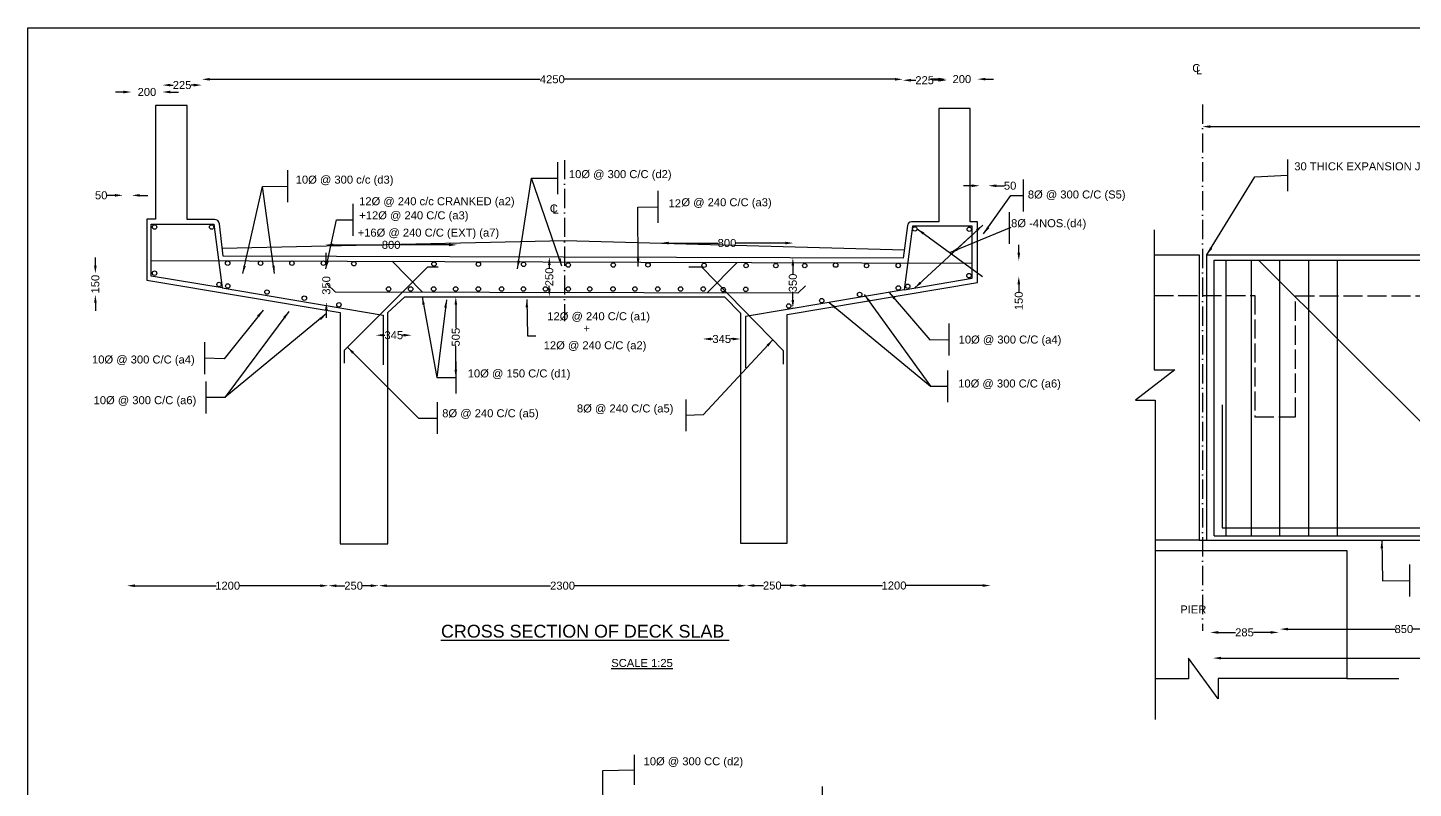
# Model space of a CAD drawing. Header units: millimetres. Extents: x -53247083 to -53224469, y 22124411 to 22138643.
# Drawn here: x -53247083 to -53238428, y 22133893 to 22138643 of the extents above; entities that cross this region are included whole.
import ezdxf

# ---------------------------------------------------------------- set-up
doc = ezdxf.new("R2010")
doc.units = ezdxf.units.MM
doc.header["$MEASUREMENT"] = 0
doc.linetypes.add('ACAD_ISO02W100', pattern=[15, 12, -3])
doc.linetypes.add('ACAD_ISO10W100', pattern=[18, 12, -3, 0, -3])
for name, color, linetype in [('DIMENSIONS', 7, 'Continuous'), ('DRAWING', 2, 'Continuous'), ('TEXT', 7, 'Continuous')]:
    doc.layers.add(name, color=color, linetype=linetype)
doc.styles.get("Standard").update_dxf_attribs({"font": 'arial.ttf', "height": 50})
doc.dimstyles.get("Standard").update_dxf_attribs({"dimtxt": 50, "dimasz": 50, "dimexe": 0.18, "dimexo": 0.0625, "dimgap": 0.09, "dimtad": 0, "dimdec": 0, "dimzin": 0, "dimdsep": 46, "dimtxsty": 'Standard', "dimcen": 0.09, "dimse1": 1, "dimse2": 1, "dimadec": 0, "dimazin": 0, "dimtfac": 1, "dimtdec": 0, "dimtofl": 0, "dimtmove": 0, "dimatfit": 3, "dimfxl": 1, "dimtolj": 1, "dimtzin": 0, "dimarcsym": 0})

# ---------------------------------------------------------------- blocks, each defined once
blk = doc.blocks.new('*D54')
at = {"layer": 'Defpoints', "color": 0}
for p in [(-53246434.8, 22138277.4), (-53246241.6, 22138276.6), (-53246241.6, 22138241.1)]:
    blk.add_point(p, dxfattribs=at)
at = {"layer": 'DIMENSIONS', "color": 0, "lineweight": -2}
for p, q in [((-53246484.8, 22138241.1), (-53246534.8, 22138241.1)), ((-53246191.6, 22138241.1), (-53246141.6, 22138241.1))]:
    blk.add_line(p, q, dxfattribs=at)
at = {"layer": 'DIMENSIONS', "color": 0}
for points in [[(-53246484.8, 22138249.4), (-53246484.8, 22138232.7), (-53246434.8, 22138241.1)], [(-53246191.6, 22138249.4), (-53246191.6, 22138232.7), (-53246241.6, 22138241.1)]]:
    blk.add_solid(points, dxfattribs=at)
at = {"layer": 'DIMENSIONS', "color": 0, "insert": (-53246338.2, 22138241.1), "char_height": 50, "attachment_point": 5}
blk.add_mtext('\\A1;200', dxfattribs=at)
blk = doc.blocks.new('*D55')
at = {"layer": 'Defpoints', "color": 0}
for p in [(-53246241.6, 22138276.6), (-53245995.8, 22138284.4), (-53245995.8, 22138284.4)]:
    blk.add_point(p, dxfattribs=at)
at = {"layer": 'DIMENSIONS', "color": 0, "lineweight": -2}
for p, q in [((-53246191.6, 22138284.4), (-53246174.7, 22138284.4)), ((-53246045.8, 22138284.4), (-53246062.8, 22138284.4))]:
    blk.add_line(p, q, dxfattribs=at)
at = {"layer": 'DIMENSIONS', "color": 0}
for points in [[(-53246191.6, 22138292.7), (-53246191.6, 22138276), (-53246241.6, 22138284.4)], [(-53246045.8, 22138292.7), (-53246045.8, 22138276), (-53245995.8, 22138284.4)]]:
    blk.add_solid(points, dxfattribs=at)
at = {"layer": 'DIMENSIONS', "color": 0, "insert": (-53246118.7, 22138284.4), "char_height": 50, "attachment_point": 5}
blk.add_mtext('\\A1;225', dxfattribs=at)
blk = doc.blocks.new('*D56')
at = {"layer": 'Defpoints', "color": 0}
for p in [(-53241616, 22138353.7), (-53241616, 22138320.5), (-53245995.8, 22138284.4)]:
    blk.add_point(p, dxfattribs=at)
at = {"layer": 'DIMENSIONS', "color": 0, "lineweight": -2}
for p, q in [((-53245945.8, 22138320.5), (-53243881.6, 22138320.5)), ((-53241666, 22138320.5), (-53243730.2, 22138320.5))]:
    blk.add_line(p, q, dxfattribs=at)
at = {"layer": 'DIMENSIONS', "color": 0}
for points in [[(-53245945.8, 22138328.8), (-53245945.8, 22138312.1), (-53245995.8, 22138320.5)], [(-53241666, 22138328.8), (-53241666, 22138312.1), (-53241616, 22138320.5)]]:
    blk.add_solid(points, dxfattribs=at)
at = {"layer": 'DIMENSIONS', "color": 0, "insert": (-53243805.9, 22138320.5), "char_height": 50, "attachment_point": 5}
blk.add_mtext('\\A1;4250', dxfattribs=at)
blk = doc.blocks.new('*D57')
at = {"layer": 'Defpoints', "color": 0}
for p in [(-53241616, 22138320.5), (-53241344.2, 22138332), (-53241344.2, 22138314.5)]:
    blk.add_point(p, dxfattribs=at)
at = {"layer": 'DIMENSIONS', "color": 0, "lineweight": -2}
for p, q in [((-53241566, 22138314.5), (-53241536, 22138314.5)), ((-53241394.2, 22138314.5), (-53241424.1, 22138314.5))]:
    blk.add_line(p, q, dxfattribs=at)
at = {"layer": 'DIMENSIONS', "color": 0}
for points in [[(-53241566, 22138322.8), (-53241566, 22138306.1), (-53241616, 22138314.5)], [(-53241394.2, 22138322.8), (-53241394.2, 22138306.1), (-53241344.2, 22138314.5)]]:
    blk.add_solid(points, dxfattribs=at)
at = {"layer": 'DIMENSIONS', "color": 0, "insert": (-53241480.1, 22138314.5), "char_height": 50, "attachment_point": 5}
blk.add_mtext('\\A1;225', dxfattribs=at)
blk = doc.blocks.new('*D58')
at = {"layer": 'Defpoints', "color": 0}
for p in [(-53241344.2, 22138314.5), (-53241150.9, 22138321.5), (-53241150.9, 22138318)]:
    blk.add_point(p, dxfattribs=at)
at = {"layer": 'DIMENSIONS', "color": 0, "lineweight": -2}
for p, q in [((-53241394.2, 22138321.5), (-53241444.2, 22138321.5)), ((-53241100.9, 22138321.5), (-53241050.9, 22138321.5))]:
    blk.add_line(p, q, dxfattribs=at)
at = {"layer": 'DIMENSIONS', "color": 0}
for points in [[(-53241394.2, 22138329.8), (-53241394.2, 22138313.2), (-53241344.2, 22138321.5)], [(-53241100.9, 22138329.8), (-53241100.9, 22138313.2), (-53241150.9, 22138321.5)]]:
    blk.add_solid(points, dxfattribs=at)
at = {"layer": 'DIMENSIONS', "color": 0, "insert": (-53241247.6, 22138321.5), "char_height": 50, "attachment_point": 5}
blk.add_mtext('\\A1;200', dxfattribs=at)
blk = doc.blocks.new('*D59')
at = {"layer": 'Defpoints', "color": 0}
for p in [(-53241082.1, 22137655.7), (-53241136.5, 22137451.1), (-53241082.1, 22137449.8)]:
    blk.add_point(p, dxfattribs=at)
at = {"layer": 'DIMENSIONS', "color": 0, "lineweight": -2}
for p, q in [((-53241186.5, 22137655.7), (-53241236.5, 22137655.7)), ((-53241032.1, 22137655.7), (-53240982.1, 22137655.7))]:
    blk.add_line(p, q, dxfattribs=at)
at = {"layer": 'DIMENSIONS', "color": 0}
for points in [[(-53241186.5, 22137664), (-53241186.5, 22137647.4), (-53241136.5, 22137655.7)], [(-53241032.1, 22137664), (-53241032.1, 22137647.4), (-53241082.1, 22137655.7)]]:
    blk.add_solid(points, dxfattribs=at)
at = {"layer": 'DIMENSIONS', "color": 0, "insert": (-53240946.3, 22137655.7), "char_height": 50, "attachment_point": 5}
blk.add_mtext('\\A1;50', dxfattribs=at)
blk = doc.blocks.new('*D60')
at = {"layer": 'Defpoints', "color": 0}
for p in [(-53241118.7, 22137187.3), (-53241118.7, 22137089.6), (-53240892, 22137089.6)]:
    blk.add_point(p, dxfattribs=at)
at = {"layer": 'DIMENSIONS', "color": 0, "lineweight": -2}
for p, q in [((-53240892, 22137237.3), (-53240892, 22137287.3)), ((-53240892, 22137039.6), (-53240892, 22136989.6))]:
    blk.add_line(p, q, dxfattribs=at)
at = {"layer": 'DIMENSIONS', "color": 0}
for points in [[(-53240900.4, 22137237.3), (-53240883.7, 22137237.3), (-53240892, 22137187.3)], [(-53240900.4, 22137039.6), (-53240883.7, 22137039.6), (-53240892, 22137089.6)]]:
    blk.add_solid(points, dxfattribs=at)
at = {"layer": 'DIMENSIONS', "color": 0, "insert": (-53240892, 22136936.7), "char_height": 50, "attachment_point": 5, "rotation": 90}
blk.add_mtext('\\A1;150', dxfattribs=at)
blk = doc.blocks.new('*D61')
at = {"layer": 'Defpoints', "color": 0}
for p in [(-53242303.5, 22137205.6), (-53242284.2, 22137205.6), (-53242285.2, 22136891.7)]:
    blk.add_point(p, dxfattribs=at)
at = {"layer": 'DIMENSIONS', "color": 0, "lineweight": -2}
for p, q in [((-53242303.5, 22137155.6), (-53242303.5, 22137103.8)), ((-53242303.5, 22136941.7), (-53242303.5, 22136993.4))]:
    blk.add_line(p, q, dxfattribs=at)
at = {"layer": 'DIMENSIONS', "color": 0}
for points in [[(-53242311.8, 22137155.6), (-53242295.2, 22137155.6), (-53242303.5, 22137205.6)], [(-53242311.8, 22136941.7), (-53242295.2, 22136941.7), (-53242303.5, 22136891.7)]]:
    blk.add_solid(points, dxfattribs=at)
at = {"layer": 'DIMENSIONS', "color": 0, "insert": (-53242303.5, 22137048.6), "char_height": 50, "attachment_point": 5, "rotation": 90}
blk.add_mtext('\\A1;350', dxfattribs=at)
blk = doc.blocks.new('*D62')
at = {"layer": 'Defpoints', "color": 0}
for p in [(-53242865.5, 22136750.3), (-53242629.8, 22136747.7), (-53242865.5, 22136698.6)]:
    blk.add_point(p, dxfattribs=at)
at = {"layer": 'DIMENSIONS', "color": 0, "lineweight": -2}
for p, q in [((-53242815.5, 22136698.6), (-53242803.2, 22136698.6)), ((-53242679.8, 22136698.6), (-53242692.2, 22136698.6))]:
    blk.add_line(p, q, dxfattribs=at)
at = {"layer": 'DIMENSIONS', "color": 0}
for points in [[(-53242815.5, 22136706.9), (-53242815.5, 22136690.2), (-53242865.5, 22136698.6)], [(-53242679.8, 22136706.9), (-53242679.8, 22136690.2), (-53242629.8, 22136698.6)]]:
    blk.add_solid(points, dxfattribs=at)
at = {"layer": 'DIMENSIONS', "color": 0, "insert": (-53242747.7, 22136698.6), "char_height": 50, "attachment_point": 5}
blk.add_mtext('\\A1;345', dxfattribs=at)
blk = doc.blocks.new('*D63')
at = {"layer": 'Defpoints', "color": 0}
for p in [(-53243128.6, 22137297.8), (-53243128.6, 22137297.8), (-53242300.9, 22137315.3)]:
    blk.add_point(p, dxfattribs=at)
at = {"layer": 'DIMENSIONS', "color": 0, "lineweight": -2}
for p, q in [((-53243078.6, 22137297.8), (-53242770, 22137297.8)), ((-53242350.9, 22137297.8), (-53242659.5, 22137297.8))]:
    blk.add_line(p, q, dxfattribs=at)
at = {"layer": 'DIMENSIONS', "color": 0}
for points in [[(-53243078.6, 22137306.1), (-53243078.6, 22137289.4), (-53243128.6, 22137297.8)], [(-53242350.9, 22137306.1), (-53242350.9, 22137289.4), (-53242300.9, 22137297.8)]]:
    blk.add_solid(points, dxfattribs=at)
at = {"layer": 'DIMENSIONS', "color": 0, "insert": (-53242714.8, 22137297.8), "char_height": 50, "attachment_point": 5}
blk.add_mtext('\\A1;800', dxfattribs=at)
blk = doc.blocks.new('*D64')
at = {"layer": 'Defpoints', "color": 0}
for p in [(-53243824.6, 22137210.3), (-53243824.6, 22137210.3), (-53243825.4, 22136962.2)]:
    blk.add_point(p, dxfattribs=at)
at = {"layer": 'DIMENSIONS', "color": 0, "lineweight": -2}
for p, q in [((-53243824.6, 22137160.3), (-53243824.6, 22137141.9)), ((-53243824.6, 22137012.2), (-53243824.6, 22137030.6))]:
    blk.add_line(p, q, dxfattribs=at)
at = {"layer": 'DIMENSIONS', "color": 0}
for points in [[(-53243833, 22137160.3), (-53243816.3, 22137160.3), (-53243824.6, 22137210.3)], [(-53243833, 22137012.2), (-53243816.3, 22137012.2), (-53243824.6, 22136962.2)]]:
    blk.add_solid(points, dxfattribs=at)
at = {"layer": 'DIMENSIONS', "color": 0, "insert": (-53243824.6, 22137086.2), "char_height": 50, "attachment_point": 5, "rotation": 90}
blk.add_mtext('\\A1;250', dxfattribs=at)
blk = doc.blocks.new('*D65')
at = {"layer": 'Defpoints', "color": 0}
for p in [(-53244619.1, 22136962.2), (-53244527.6, 22136457.4), (-53244408.9, 22136457.4)]:
    blk.add_point(p, dxfattribs=at)
at = {"layer": 'DIMENSIONS', "color": 0, "lineweight": -2}
for p, q in [((-53244408.9, 22136912.2), (-53244408.9, 22136765.3)), ((-53244408.9, 22136507.4), (-53244408.9, 22136654.3))]:
    blk.add_line(p, q, dxfattribs=at)
at = {"layer": 'DIMENSIONS', "color": 0}
for points in [[(-53244417.2, 22136912.2), (-53244400.5, 22136912.2), (-53244408.9, 22136962.2)], [(-53244417.2, 22136507.4), (-53244400.5, 22136507.4), (-53244408.9, 22136457.4)]]:
    blk.add_solid(points, dxfattribs=at)
at = {"layer": 'DIMENSIONS', "color": 0, "insert": (-53244408.9, 22136709.8), "char_height": 50, "attachment_point": 5, "rotation": 90}
blk.add_mtext('\\A1;505', dxfattribs=at)
blk = doc.blocks.new('*D66')
at = {"layer": 'Defpoints', "color": 0}
for p in [(-53242275.4, 22135203.8), (-53241067.6, 22135215.6), (-53241067.6, 22135158.6)]:
    blk.add_point(p, dxfattribs=at)
at = {"layer": 'DIMENSIONS', "color": 0, "lineweight": -2}
for p, q in [((-53242225.4, 22135158.6), (-53241743.8, 22135158.6)), ((-53241117.6, 22135158.6), (-53241599.2, 22135158.6))]:
    blk.add_line(p, q, dxfattribs=at)
at = {"layer": 'DIMENSIONS', "color": 0}
for points in [[(-53242225.4, 22135166.9), (-53242225.4, 22135150.3), (-53242275.4, 22135158.6)], [(-53241117.6, 22135166.9), (-53241117.6, 22135150.3), (-53241067.6, 22135158.6)]]:
    blk.add_solid(points, dxfattribs=at)
at = {"layer": 'DIMENSIONS', "color": 0, "insert": (-53241671.5, 22135158.6), "char_height": 50, "attachment_point": 5}
blk.add_mtext('\\A1;1200', dxfattribs=at)
blk = doc.blocks.new('*D67')
at = {"layer": 'Defpoints', "color": 0}
for p in [(-53245220.5, 22137136.3), (-53245217.6, 22137136.3), (-53245227.7, 22136929.9)]:
    blk.add_point(p, dxfattribs=at)
at = {"layer": 'DIMENSIONS', "color": 0, "lineweight": -2}
for p, q in [((-53245217.6, 22137186.3), (-53245217.6, 22137236.3)), ((-53245217.6, 22136879.9), (-53245217.6, 22136829.9))]:
    blk.add_line(p, q, dxfattribs=at)
at = {"layer": 'DIMENSIONS', "color": 0}
for points in [[(-53245225.9, 22137186.3), (-53245209.3, 22137186.3), (-53245217.6, 22137136.3)], [(-53245225.9, 22136879.9), (-53245209.3, 22136879.9), (-53245217.6, 22136929.9)]]:
    blk.add_solid(points, dxfattribs=at)
at = {"layer": 'DIMENSIONS', "color": 0, "insert": (-53245217.6, 22137033.1), "char_height": 50, "attachment_point": 5, "rotation": 90}
blk.add_mtext('\\A1;350', dxfattribs=at)
blk = doc.blocks.new('*D68')
at = {"layer": 'Defpoints', "color": 0}
for p in [(-53246660.4, 22137107.5), (-53246477.9, 22137107.5), (-53246480.9, 22136975.2)]:
    blk.add_point(p, dxfattribs=at)
at = {"layer": 'DIMENSIONS', "color": 0, "lineweight": -2}
for p, q in [((-53246660.4, 22137157.5), (-53246660.4, 22137207.5)), ((-53246660.4, 22136925.2), (-53246660.4, 22136875.2))]:
    blk.add_line(p, q, dxfattribs=at)
at = {"layer": 'DIMENSIONS', "color": 0}
for points in [[(-53246668.7, 22137157.5), (-53246652, 22137157.5), (-53246660.4, 22137107.5)], [(-53246668.7, 22136925.2), (-53246652, 22136925.2), (-53246660.4, 22136975.2)]]:
    blk.add_solid(points, dxfattribs=at)
at = {"layer": 'DIMENSIONS', "color": 0, "insert": (-53246660.4, 22137041.3), "char_height": 50, "attachment_point": 5, "rotation": 90}
blk.add_mtext('\\A1;150', dxfattribs=at)
blk = doc.blocks.new('*D69')
at = {"layer": 'Defpoints', "color": 0}
for p in [(-53246488, 22137595.7), (-53246488, 22137366.1), (-53246432.8, 22137365.1)]:
    blk.add_point(p, dxfattribs=at)
at = {"layer": 'DIMENSIONS', "color": 0, "lineweight": -2}
for p, q in [((-53246538, 22137595.7), (-53246588, 22137595.7)), ((-53246382.8, 22137595.7), (-53246332.8, 22137595.7))]:
    blk.add_line(p, q, dxfattribs=at)
at = {"layer": 'DIMENSIONS', "color": 0}
for points in [[(-53246538, 22137604), (-53246538, 22137587.4), (-53246488, 22137595.7)], [(-53246382.8, 22137604), (-53246382.8, 22137587.4), (-53246432.8, 22137595.7)]]:
    blk.add_solid(points, dxfattribs=at)
at = {"layer": 'DIMENSIONS', "color": 0, "insert": (-53246623.8, 22137595.7), "char_height": 50, "attachment_point": 5}
blk.add_mtext('\\A1;50', dxfattribs=at)
blk = doc.blocks.new('*D70')
at = {"layer": 'Defpoints', "color": 0}
for p in [(-53245224.2, 22137281.1), (-53244401.6, 22137286.2), (-53244401.6, 22137286.2)]:
    blk.add_point(p, dxfattribs=at)
at = {"layer": 'DIMENSIONS', "color": 0, "lineweight": -2}
for p, q in [((-53245174.2, 22137286.2), (-53244868.2, 22137286.2)), ((-53244451.6, 22137286.2), (-53244757.6, 22137286.2))]:
    blk.add_line(p, q, dxfattribs=at)
at = {"layer": 'DIMENSIONS', "color": 0}
for points in [[(-53245174.2, 22137294.5), (-53245174.2, 22137277.8), (-53245224.2, 22137286.2)], [(-53244451.6, 22137294.5), (-53244451.6, 22137277.8), (-53244401.6, 22137286.2)]]:
    blk.add_solid(points, dxfattribs=at)
at = {"layer": 'DIMENSIONS', "color": 0, "insert": (-53244812.9, 22137286.2), "char_height": 50, "attachment_point": 5}
blk.add_mtext('\\A1;800', dxfattribs=at)
blk = doc.blocks.new('*D71')
at = {"layer": 'Defpoints', "color": 0}
for p in [(-53244908, 22136716.8), (-53244684.7, 22136722.2), (-53244684.7, 22136722.2)]:
    blk.add_point(p, dxfattribs=at)
at = {"layer": 'DIMENSIONS', "color": 0, "lineweight": -2}
for p, q in [((-53244858, 22136722.2), (-53244851.8, 22136722.2)), ((-53244734.7, 22136722.2), (-53244740.8, 22136722.2))]:
    blk.add_line(p, q, dxfattribs=at)
at = {"layer": 'DIMENSIONS', "color": 0}
for points in [[(-53244858, 22136730.5), (-53244858, 22136713.9), (-53244908, 22136722.2)], [(-53244734.7, 22136730.5), (-53244734.7, 22136713.9), (-53244684.7, 22136722.2)]]:
    blk.add_solid(points, dxfattribs=at)
at = {"layer": 'DIMENSIONS', "color": 0, "insert": (-53244796.3, 22136722.2), "char_height": 50, "attachment_point": 5}
blk.add_mtext('\\A1;345', dxfattribs=at)
blk = doc.blocks.new('*D72')
at = {"layer": 'Defpoints', "color": 0}
for p in [(-53246463.1, 22135137.4), (-53245204.7, 22135157.7), (-53245204.7, 22135157.7)]:
    blk.add_point(p, dxfattribs=at)
at = {"layer": 'DIMENSIONS', "color": 0, "lineweight": -2}
for p, q in [((-53246413.1, 22135157.7), (-53245906.2, 22135157.7)), ((-53245254.7, 22135157.7), (-53245761.6, 22135157.7))]:
    blk.add_line(p, q, dxfattribs=at)
at = {"layer": 'DIMENSIONS', "color": 0}
for points in [[(-53246413.1, 22135166), (-53246413.1, 22135149.3), (-53246463.1, 22135157.7)], [(-53245254.7, 22135166), (-53245254.7, 22135149.3), (-53245204.7, 22135157.7)]]:
    blk.add_solid(points, dxfattribs=at)
at = {"layer": 'DIMENSIONS', "color": 0, "insert": (-53245833.9, 22135157.7), "char_height": 50, "attachment_point": 5}
blk.add_mtext('\\A1;1200', dxfattribs=at)
blk = doc.blocks.new('*D73')
at = {"layer": 'Defpoints', "color": 0}
for p in [(-53245204.7, 22135157.7), (-53244889.8, 22135164.6), (-53244889.8, 22135157.7)]:
    blk.add_point(p, dxfattribs=at)
at = {"layer": 'DIMENSIONS', "color": 0, "lineweight": -2}
for p, q in [((-53245154.7, 22135157.7), (-53245102.9, 22135157.7)), ((-53244939.8, 22135157.7), (-53244991.6, 22135157.7))]:
    blk.add_line(p, q, dxfattribs=at)
at = {"layer": 'DIMENSIONS', "color": 0}
for points in [[(-53245154.7, 22135166), (-53245154.7, 22135149.3), (-53245204.7, 22135157.7)], [(-53244939.8, 22135166), (-53244939.8, 22135149.3), (-53244889.8, 22135157.7)]]:
    blk.add_solid(points, dxfattribs=at)
at = {"layer": 'DIMENSIONS', "color": 0, "insert": (-53245047.2, 22135157.7), "char_height": 50, "attachment_point": 5}
blk.add_mtext('\\A1;250', dxfattribs=at)
blk = doc.blocks.new('*D74')
at = {"layer": 'Defpoints', "color": 0}
for p in [(-53242594.2, 22135200), (-53244889.8, 22135164.6), (-53242594.2, 22135157.7)]:
    blk.add_point(p, dxfattribs=at)
at = {"layer": 'DIMENSIONS', "color": 0, "lineweight": -2}
for p, q in [((-53244839.8, 22135157.7), (-53243817.1, 22135157.7)), ((-53242644.2, 22135157.7), (-53243666.9, 22135157.7))]:
    blk.add_line(p, q, dxfattribs=at)
at = {"layer": 'DIMENSIONS', "color": 0}
for points in [[(-53244839.8, 22135166), (-53244839.8, 22135149.3), (-53244889.8, 22135157.7)], [(-53242644.2, 22135166), (-53242644.2, 22135149.3), (-53242594.2, 22135157.7)]]:
    blk.add_solid(points, dxfattribs=at)
at = {"layer": 'DIMENSIONS', "color": 0, "insert": (-53243742, 22135157.7), "char_height": 50, "attachment_point": 5}
blk.add_mtext('\\A1;2300', dxfattribs=at)
blk = doc.blocks.new('*D75')
at = {"layer": 'Defpoints', "color": 0}
for p in [(-53242594.2, 22135172.9), (-53242269.6, 22135158.6), (-53242269.6, 22135158.6)]:
    blk.add_point(p, dxfattribs=at)
at = {"layer": 'DIMENSIONS', "color": 0, "lineweight": -2}
for p, q in [((-53242544.2, 22135158.6), (-53242487.6, 22135158.6)), ((-53242319.6, 22135158.6), (-53242376.2, 22135158.6))]:
    blk.add_line(p, q, dxfattribs=at)
at = {"layer": 'DIMENSIONS', "color": 0}
for points in [[(-53242544.2, 22135166.9), (-53242544.2, 22135150.3), (-53242594.2, 22135158.6)], [(-53242319.6, 22135166.9), (-53242319.6, 22135150.3), (-53242269.6, 22135158.6)]]:
    blk.add_solid(points, dxfattribs=at)
at = {"layer": 'DIMENSIONS', "color": 0, "insert": (-53242431.9, 22135158.6), "char_height": 50, "attachment_point": 5}
blk.add_mtext('\\A1;250', dxfattribs=at)
blk = doc.blocks.new('*D76')
at = {"layer": 'Defpoints', "color": 0}
for p in [(-53239696, 22134861.6), (-53239268.5, 22134866), (-53239268.5, 22134864.5)]:
    blk.add_point(p, dxfattribs=at)
at = {"layer": 'DIMENSIONS', "color": 0, "lineweight": -2}
for p, q in [((-53239646, 22134866), (-53239538.2, 22134866)), ((-53239318.5, 22134866), (-53239426.4, 22134866))]:
    blk.add_line(p, q, dxfattribs=at)
at = {"layer": 'DIMENSIONS', "color": 0}
for points in [[(-53239646, 22134874.3), (-53239646, 22134857.7), (-53239696, 22134866)], [(-53239318.5, 22134874.3), (-53239318.5, 22134857.7), (-53239268.5, 22134866)]]:
    blk.add_solid(points, dxfattribs=at)
at = {"layer": 'DIMENSIONS', "color": 0, "insert": (-53239482.3, 22134866), "char_height": 50, "attachment_point": 5}
blk.add_mtext('\\A1;285', dxfattribs=at)
blk = doc.blocks.new('*D77')
at = {"layer": 'Defpoints', "color": 0}
for p in [(-53239260, 22134867.4), (-53237713.4, 22134892.9), (-53237713.4, 22134886.7)]:
    blk.add_point(p, dxfattribs=at)
at = {"layer": 'DIMENSIONS', "color": 0, "lineweight": -2}
for p, q in [((-53239210, 22134886.7), (-53238542, 22134886.7)), ((-53237763.4, 22134886.7), (-53238431.4, 22134886.7))]:
    blk.add_line(p, q, dxfattribs=at)
at = {"layer": 'DIMENSIONS', "color": 0}
for points in [[(-53239210, 22134895), (-53239210, 22134878.4), (-53239260, 22134886.7)], [(-53237763.4, 22134895), (-53237763.4, 22134878.4), (-53237713.4, 22134886.7)]]:
    blk.add_solid(points, dxfattribs=at)
at = {"layer": 'DIMENSIONS', "color": 0, "insert": (-53238486.7, 22134886.7), "char_height": 50, "attachment_point": 5}
blk.add_mtext('\\A1;850', dxfattribs=at)
blk = doc.blocks.new('*D86')
at = {"layer": 'Defpoints', "color": 0}
for p in [(-53239678.7, 22134705.4), (-53234322.3, 22134694.9), (-53239678.7, 22134664.8)]:
    blk.add_point(p, dxfattribs=at)
at = {"layer": 'DIMENSIONS', "color": 0, "lineweight": -2}
for p, q in [((-53239628.7, 22134705.4), (-53237810.7, 22134705.4)), ((-53234372.3, 22134705.4), (-53236190.3, 22134705.4))]:
    blk.add_line(p, q, dxfattribs=at)
at = {"layer": 'DIMENSIONS', "color": 0}
for points in [[(-53239628.7, 22134713.8), (-53239628.7, 22134697.1), (-53239678.7, 22134705.4)], [(-53234372.3, 22134713.8), (-53234372.3, 22134697.1), (-53234322.3, 22134705.4)]]:
    blk.add_solid(points, dxfattribs=at)
at = {"layer": 'DIMENSIONS', "color": 0, "insert": (-53237000.5, 22134705.4), "char_height": 50, "attachment_point": 5}
blk.add_mtext('\\A1;4000 (10Ø 4-LEGGED STIRRUPES @200 C/C)(S1)', dxfattribs=at)
blk = doc.blocks.new('*D87')
at = {"layer": 'Defpoints', "color": 0}
for p in [(-53239745.4, 22138025.1), (-53239745.4, 22138025.1), (-53230236.5, 22138025.1)]:
    blk.add_point(p, dxfattribs=at)
at = {"layer": 'DIMENSIONS', "color": 0, "lineweight": -2}
for p, q in [((-53239695.4, 22138025.1), (-53235082.7, 22138025.1)), ((-53230286.5, 22138025.1), (-53234899.2, 22138025.1))]:
    blk.add_line(p, q, dxfattribs=at)
at = {"layer": 'DIMENSIONS', "color": 0}
for points in [[(-53239695.4, 22138033.4), (-53239695.4, 22138016.7), (-53239745.4, 22138025.1)], [(-53230286.5, 22138033.4), (-53230286.5, 22138016.7), (-53230236.5, 22138025.1)]]:
    blk.add_solid(points, dxfattribs=at)
at = {"layer": 'DIMENSIONS', "color": 0, "insert": (-53234990.9, 22138025.1), "char_height": 50, "attachment_point": 5}
blk.add_mtext('\\A1;16000', dxfattribs=at)

msp = doc.modelspace()

# ---------------------------------------------------------------- linework, layer by layer
at = {"layer": 'DIMENSIONS', "color": 0}
msp.add_lwpolyline([(-53224516.6, 22124411.4), (-53247082.9, 22124411.4), (-53247082.9, 22138642.6), (-53224516.6, 22138642.6)], close=True, dxfattribs=at)
for points in [[(-53243772.9, 22137803.3), (-53243772.9, 22137604.1)], [(-53239213.2, 22137820.4), (-53239213.2, 22137621.1)], [(-53245460.3, 22137752.7), (-53245460.3, 22137553.5)], [(-53243147.6, 22137623.8), (-53243147.6, 22137424.6)], [(-53240863.9, 22137693.9), (-53240863.9, 22137494.6)], [(-53245051.7, 22137542.9), (-53245051.7, 22137343.7)], [(-53240952.7, 22137491.2), (-53240952.7, 22137292)], [(-53241328.8, 22136795.5), (-53241328.8, 22136596.3)], [(-53245978, 22136679), (-53245978, 22136479.8)], [(-53244408.9, 22136557.1), (-53244408.9, 22136357.8)], [(-53241337.9, 22136502.5), (-53241337.9, 22136303.3)], [(-53245969.8, 22136432.9), (-53245969.8, 22136233.7)], [(-53242971.9, 22136321.3), (-53242971.9, 22136122.1)], [(-53244524.9, 22136304.5), (-53244524.9, 22136105.3)], [(-53238450.6, 22135290.5), (-53238450.6, 22135091.3)], [(-53243294.9, 22134100.4), (-53243294.9, 22133913.7)], [(-53243489.9, 22134004.5), (-53243294.9, 22134007)], [(-53242120.9, 22133902.8), (-53242120.9, 22133716.1)]]:
    msp.add_lwpolyline(points, dxfattribs=at)
at = {"layer": 'DRAWING', "color": 0}
msp.add_lwpolyline([(-53246338.5, 22137446.8), (-53246338.5, 22137066.1), (-53245131.9, 22136863.9), (-53245131.9, 22135418.2), (-53244834.4, 22135418.2), (-53244834.4, 22136863.3), (-53244726.9, 22136962.2), (-53242730.3, 22136962.2), (-53242629.8, 22136859.2), (-53242629.8, 22135424.4), (-53242338.1, 22135424.4), (-53242338.1, 22136850.5), (-53241149.9, 22137051.2), (-53241149.9, 22137429.6), (-53241195.7, 22137429.6), (-53241195.7, 22138137.9), (-53241391.1, 22138137.9), (-53241391.1, 22137430.3), (-53241563, 22137430.3, 0.399375), (-53241586.5, 22137407.9), (-53241614.2, 22137203.5), (-53245862.9, 22137216.5), (-53245885.5, 22137417.7, 0.389542), (-53245917.1, 22137445.2), (-53246087.7, 22137445.2), (-53246087.7, 22138156.5), (-53246284.1, 22138156.5), (-53246284.1, 22137446.5), (-53246338.5, 22137446.5)], format="xyb", dxfattribs=at)
at = {"layer": 'DRAWING', "color": 0, "linetype": 'ACAD_ISO10W100', "ltscale": 10}
for points in [[(-53239745.4, 22138162.4), (-53239745.4, 22134876.5)], [(-53243729, 22137816.4), (-53243729, 22136810.9)]]:
    msp.add_lwpolyline(points, dxfattribs=at)
at = {"layer": 'DRAWING', "color": 0}
for points in [[(-53246311.9, 22137091.6), (-53246311.9, 22137415.2), (-53245920.4, 22137415.2), (-53245868.3, 22137018.3), (-53246311.9, 22137091.6)], [(-53241184.2, 22137078), (-53241184.2, 22137402.2), (-53241556.3, 22137402.2), (-53241607.7, 22137005.1), (-53241184.2, 22137078)], [(-53240046.2, 22137379.3), (-53240046.2, 22136505.5), (-53239918.1, 22136505.5), (-53240164, 22136315.5), (-53240041.1, 22136315.5), (-53240041.1, 22134322.3)], [(-53245868.6, 22137266.8), (-53243727.5, 22137314.1), (-53241607, 22137256.4)], [(-53246311.9, 22137189.4), (-53243252.9, 22137178.8), (-53241181.6, 22137172.6)], [(-53244616.2, 22136990.6), (-53244805.8, 22137184.2)], [(-53240046.2, 22137223.9), (-53239764.8, 22137223.9), (-53239764.8, 22135441.8), (-53240041.1, 22135441.8)], [(-53239716.9, 22135441.8), (-53239716.9, 22137223.9), (-53231008.8, 22137223.9)], [(-53239670.7, 22135468.9), (-53239670.7, 22137190.9), (-53231008.8, 22137190.9)], [(-53239596.3, 22135468.9), (-53239596.3, 22137190.9)], [(-53239441.2, 22137190.9), (-53239441.2, 22135468.9)], [(-53239393.9, 22137190.9), (-53237776.8, 22135578.8), (-53231008.8, 22135578.8)], [(-53239261.5, 22135468.9), (-53239261.5, 22137190.9)], [(-53239080, 22135468.9), (-53239080, 22137190.9)], [(-53238901.1, 22135468.9), (-53238901.1, 22137190.9)], [(-53245104.9, 22136548.6), (-53245104.9, 22136628.1), (-53244584.2, 22137149.1), (-53244519.3, 22137149.1)], [(-53242360.8, 22136540.9), (-53242360.8, 22136625), (-53242871, 22137147.9), (-53242953.4, 22137147.9)], [(-53242839.1, 22136986.1), (-53242650.6, 22137177)], [(-53245868.3, 22137018.3), (-53244862.5, 22136846.8), (-53244862.5, 22136536.9)], [(-53242224.1, 22137029.8), (-53242272.8, 22136984.6), (-53245159.3, 22136992), (-53245212.4, 22137040.6)], [(-53241607.7, 22137005.1), (-53242599.7, 22136839), (-53242599.7, 22136518.4)], [(-53239621.8, 22136287.1), (-53239621.8, 22135519.9), (-53231008.8, 22135519.9)], [(-53239670.7, 22135468.9), (-53231008.8, 22135468.9)], [(-53240041.1, 22135378.5), (-53238843.6, 22135378.5), (-53238843.6, 22134578.9), (-53238518.7, 22134578.9)], [(-53239764.8, 22135441.8), (-53231008.8, 22135441.8), (-53231008.8, 22135287.2)], [(-53238843.6, 22134578.9), (-53239647.6, 22134578.9), (-53239647.6, 22134450.4), (-53239832, 22134705.6), (-53239832, 22134576.6), (-53240041.1, 22134576.6)]]:
    msp.add_lwpolyline(points, dxfattribs=at)
at = {"layer": 'DRAWING', "color": 0, "linetype": 'ACAD_ISO02W100', "ltscale": 10}
msp.add_lwpolyline([(-53240046.2, 22136971), (-53239418.4, 22136971), (-53239418.4, 22136213), (-53239164.4, 22136213), (-53239164.4, 22136969.1), (-53233301.8, 22136969.1), (-53233301.8, 22136227.7), (-53233060, 22136227.7), (-53233060, 22136972.4), (-53231008.8, 22136972.4)], dxfattribs=at)
at = {"layer": 'DRAWING', "color": 0}
for centre in [(-53246290.6, 22137397.8), (-53245934.3, 22137397.8), (-53241541.4, 22137385.9), (-53241201.4, 22137383.8), (-53245833.7, 22137171.9), (-53245628.4, 22137171.9), (-53245432.4, 22137171.9), (-53245235.8, 22137171.9), (-53245045.6, 22137168.4), (-53246290.6, 22137109.5), (-53244544.9, 22137166.3), (-53244267.8, 22137165.6), (-53243985.3, 22137164.9), (-53243706.7, 22137160.7), (-53243425.3, 22137160.7), (-53243208.1, 22137161.4), (-53242857.7, 22137159.2), (-53242595.8, 22137157.1), (-53242409.8, 22137157.1), (-53242229.1, 22137157.1), (-53242036.1, 22137160), (-53241843, 22137157.1), (-53241645.1, 22137157.8), (-53241202.9, 22137094), (-53245887.7, 22137039), (-53245833.2, 22137029.5), (-53244828.6, 22137010.6), (-53244690.6, 22137010.6), (-53244547.2, 22137010.6), (-53244409.7, 22137010.6), (-53244268.1, 22137010.6), (-53244122.9, 22137010.6), (-53243986.7, 22137010.6), (-53243848.7, 22137010.6), (-53243706.2, 22137010.6), (-53243572.1, 22137010.6), (-53243427, 22137010.6), (-53243289.8, 22137010.6), (-53243147.4, 22137010.6), (-53243004.9, 22137010.6), (-53242863.3, 22137010.6), (-53242737.9, 22137006.8), (-53242597.5, 22137008.9), (-53241644.3, 22137017), (-53241585.5, 22137028), (-53245588, 22136991.8), (-53245355, 22136953.3), (-53245139, 22136912.1), (-53242122.9, 22136937.7), (-53241886.1, 22136976.6), (-53242328.8, 22136904.8)]:
    msp.add_circle(centre, 13.8, dxfattribs=at)

# ---------------------------------------------------------------- texts
at = {"layer": 'TEXT', "color": 0}
for s, height, p in [('C', 50, (-53239808.4, 22138365.6)), ('L', 50, (-53239785.2, 22138351.5)), ('30 THICK EXPANSION JOINT', 50, (-53239171.1, 22137752)), ('10Ø @ 300 c/c (d3)', 50, (-53245408.7, 22137668.9)), ('10Ø @ 300 C/C (d2)', 50, (-53243702.4, 22137703.3)), ('8Ø @ 300 C/C (S5)', 50, (-53240835.5, 22137576.1)), ('12Ø @ 240 c/c CRANKED (a2)', 50, (-53245012.8, 22137533.8)), ('C', 50, (-53243821.5, 22137488.6)), ('L', 50, (-53243804.8, 22137482)), ('12', 50, (-53243079.8, 22137520.8)), ('Ø @ 240 C/C (a3)', 50, (-53242999.7, 22137527.5)), ('+12Ø @ 240 C/C (a3)', 50, (-53245011.9, 22137446)), ('8Ø -4NOS.(d4)', 50, (-53240940.1, 22137396.8)), ('+16Ø @ 240 C/C (EXT) (a7)', 50, (-53245022, 22137337.9)), ('12Ø @ 240 C/C (a1)', 50, (-53243837.3, 22136815.7)), ('+', 50, (-53243611.5, 22136740.6)), ('12Ø @ 240 C/C (a2)', 50, (-53243859.8, 22136634.3)), ('10Ø @ 300 C/C (a4)', 50, (-53241267.7, 22136670.1)), ('10Ø @ 300 C/C (a4)', 50, (-53246681.3, 22136545.5)), ('10Ø @ 150 C/C (d1)', 50, (-53244334.3, 22136458.5)), ('10Ø @ 300 C/C (a6)', 50, (-53241270.6, 22136395.7)), ('10Ø @ 300 C/C (a6)', 50, (-53246671.3, 22136291.4)), ('8Ø @ 240 C/C (a5)', 50, (-53244493.6, 22136209.8)), ('8Ø @ 240 C/C (a5)', 50, (-53243652.1, 22136239.8)), ('PIER', 50, (-53239883.3, 22134984.6)), ('%%UCROSS SECTION OF DECK SLAB ', 80, (-53244501.3, 22134833.6)), ('%%USCALE 1:25', 50, (-53243437.7, 22134650)), ('10Ø @ 300 CC (d2)', 50, (-53243235.7, 22134036.2))]:
    msp.add_text(s, height=height, dxfattribs=at).set_placement(p)

# ---------------------------------------------------------------- dimensions: what is measured, and where the dimension line sits
at = {"layer": 'DIMENSIONS', "color": 0}
for base, p1, p2, text, picture, middle in [((-53245995.8, 22138284.4), (-53246241.6, 22138276.6), (-53245995.8, 22138284.4), '225', '*D55', (-53246118.7, 22138284.4)), ((-53241616, 22138320.5), (-53245995.8, 22138284.4), (-53241616, 22138353.7), '4250', '*D56', (-53243805.9, 22138320.5)), ((-53241344.2, 22138314.5), (-53241616, 22138320.5), (-53241344.2, 22138332), '225', '*D57', (-53241480.1, 22138314.5)), ((-53241150.9, 22138321.5), (-53241344.2, 22138314.5), (-53241150.9, 22138318), '200', '*D58', (-53241247.6, 22138321.5)), ((-53246241.6, 22138241.1), (-53246434.8, 22138277.4), (-53246241.6, 22138276.6), '200', '*D54', (-53246338.2, 22138241.1)), ((-53239745.4, 22138025.1), (-53230236.5, 22138025.1), (-53239745.4, 22138025.1), '16000', '*D87', (-53234990.9, 22138025.1)), ((-53246488, 22137595.7), (-53246432.8, 22137365.1), (-53246488, 22137366.1), '50', '*D69', (-53246623.8, 22137595.7)), ((-53241082.1, 22137655.7), (-53241136.5, 22137451.1), (-53241082.1, 22137449.8), '50', '*D59', (-53240946.3, 22137655.7)), ((-53244401.6, 22137286.2), (-53245224.2, 22137281.1), (-53244401.6, 22137286.2), '800', '*D70', (-53244812.9, 22137286.2)), ((-53243128.6, 22137297.8), (-53242300.9, 22137315.3), (-53243128.6, 22137297.8), '800', '*D63', (-53242714.8, 22137297.8)), ((-53244684.7, 22136722.2), (-53244908, 22136716.8), (-53244684.7, 22136722.2), '345', '*D71', (-53244796.3, 22136722.2)), ((-53242865.5, 22136698.6), (-53242629.8, 22136747.7), (-53242865.5, 22136750.3), '345', '*D62', (-53242747.7, 22136698.6)), ((-53245204.7, 22135157.7), (-53246463.1, 22135137.4), (-53245204.7, 22135157.7), '1200', '*D72', (-53245833.9, 22135157.7)), ((-53244889.8, 22135157.7), (-53245204.7, 22135157.7), (-53244889.8, 22135164.6), '250', '*D73', (-53245047.2, 22135157.7)), ((-53242594.2, 22135157.7), (-53244889.8, 22135164.6), (-53242594.2, 22135200), '2300', '*D74', (-53243742, 22135157.7)), ((-53242269.6, 22135158.6), (-53242594.2, 22135172.9), (-53242269.6, 22135158.6), '250', '*D75', (-53242431.9, 22135158.6)), ((-53241067.6, 22135158.6), (-53242275.4, 22135203.8), (-53241067.6, 22135215.6), '1200', '*D66', (-53241671.5, 22135158.6)), ((-53239678.7, 22134705.4), (-53234322.3, 22134694.9), (-53239678.7, 22134664.8), '4000 (10Ø 4-LEGGED STIRRUPES @200 C/C)(S1)', '*D86', (-53237000.5, 22134705.4)), ((-53239268.5, 22134866), (-53239696, 22134861.6), (-53239268.5, 22134864.5), '285', '*D76', (-53239482.3, 22134866)), ((-53237713.4, 22134886.7), (-53239260, 22134867.4), (-53237713.4, 22134892.9), '850', '*D77', (-53238486.7, 22134886.7))]:
    dim = msp.add_linear_dim(base=base, p1=p1, p2=p2, text=text, dimstyle='Standard', dxfattribs=at)
    dim.commit()
    dim.dimension.update_dxf_attribs({"geometry": picture, "text_midpoint": middle})
for base, p1, p2, text, picture, middle in [((-53240892, 22137089.6), (-53241118.7, 22137187.3), (-53241118.7, 22137089.6), '150', '*D60', (-53240892, 22136936.7)), ((-53246660.4, 22137107.5), (-53246480.9, 22136975.2), (-53246477.9, 22137107.5), '150', '*D68', (-53246660.4, 22137041.3)), ((-53245217.6, 22137136.3), (-53245227.7, 22136929.9), (-53245220.5, 22137136.3), '350', '*D67', (-53245217.6, 22137033.1)), ((-53243824.6, 22137210.3), (-53243825.4, 22136962.2), (-53243824.6, 22137210.3), '250', '*D64', (-53243824.6, 22137086.2)), ((-53242303.5, 22137205.6), (-53242285.2, 22136891.7), (-53242284.2, 22137205.6), '350', '*D61', (-53242303.5, 22137048.6))]:
    dim = msp.add_linear_dim(base=base, p1=p1, p2=p2, angle=90, text=text, dimstyle='Standard', dxfattribs=at)
    dim.commit()
    dim.dimension.update_dxf_attribs({"geometry": picture, "text_midpoint": middle})
dim = msp.add_linear_dim(base=(-53244408.9, 22136457.4), p1=(-53244619.1, 22136962.2), p2=(-53244527.6, 22136457.4), angle=90, dimstyle='Standard', dxfattribs=at)
dim.commit()
dim.dimension.update_dxf_attribs({"geometry": '*D65', "text_midpoint": (-53244408.9, 22136709.8)})

# ---------------------------------------------------------------- leaders
for points in [[(-53244023.4, 22137136.8), (-53243936.1, 22137703.7), (-53243772.9, 22137703.7)], [(-53243745.6, 22137153.8), (-53243936.1, 22137703.7)], [(-53239716.9, 22137223.9), (-53239418.5, 22137712.1), (-53239213.2, 22137720.8)], [(-53245739.3, 22137107.1), (-53245616, 22137651.8)], [(-53245540.7, 22137107.1), (-53245616, 22137651.8), (-53245460.3, 22137653.1)], [(-53241111.5, 22137355.6), (-53240941.3, 22137594.2), (-53240863.9, 22137594.2)], [(-53245220.5, 22137136.3), (-53245154.7, 22137443.3), (-53245051.7, 22137443.3)], [(-53243269.7, 22137152.2), (-53243272.4, 22137521.5), (-53243147.6, 22137524.2)], [(-53241542.5, 22137016.3), (-53241117.4, 22137410.3)], [(-53241527.6, 22137386.7), (-53241118.7, 22137089.6)], [(-53241323.2, 22137238.2), (-53240940.1, 22137396.8)], [(-53241117.4, 22137410.3), (-53241311.9, 22137230)], [(-53244619.1, 22136962.2), (-53244527.6, 22136457.4), (-53244408.9, 22136457.4)], [(-53244467.3, 22136943.4), (-53244527.6, 22136457.4)], [(-53243965.7, 22136945.7), (-53243961.2, 22136719.3), (-53243909, 22136719.3)], [(-53242077.2, 22136926.5), (-53241443.9, 22136402.9), (-53241337.9, 22136402.9)], [(-53241856.9, 22136977), (-53241443.9, 22136402.9)], [(-53241701, 22136989.5), (-53241448.7, 22136693), (-53241328.8, 22136695.9)], [(-53245612.5, 22136879.3), (-53245855.6, 22136574.5), (-53245978, 22136579.4)], [(-53245451, 22136871.1), (-53245850.7, 22136333.3), (-53245969.8, 22136333.3)], [(-53245217.6, 22136854.9), (-53245850.7, 22136333.3)], [(-53242427.8, 22136693.7), (-53242863, 22136223.9), (-53242971.9, 22136221.7)], [(-53245085.6, 22136647.4), (-53244641.6, 22136203.4), (-53244524.9, 22136204.9)], [(-53238625.2, 22135441.8), (-53238619.9, 22135189.1), (-53238450.6, 22135190.9)], [(-53243768.8, 22132670.2), (-53243481.2, 22132677.6), (-53243489.9, 22134004.5)]]:
    msp.add_leader(points, dimstyle='Standard', override={"dimgap": 0.09, "dimtad": 0}, dxfattribs=at)

doc.saveas('drawing.dxf')
